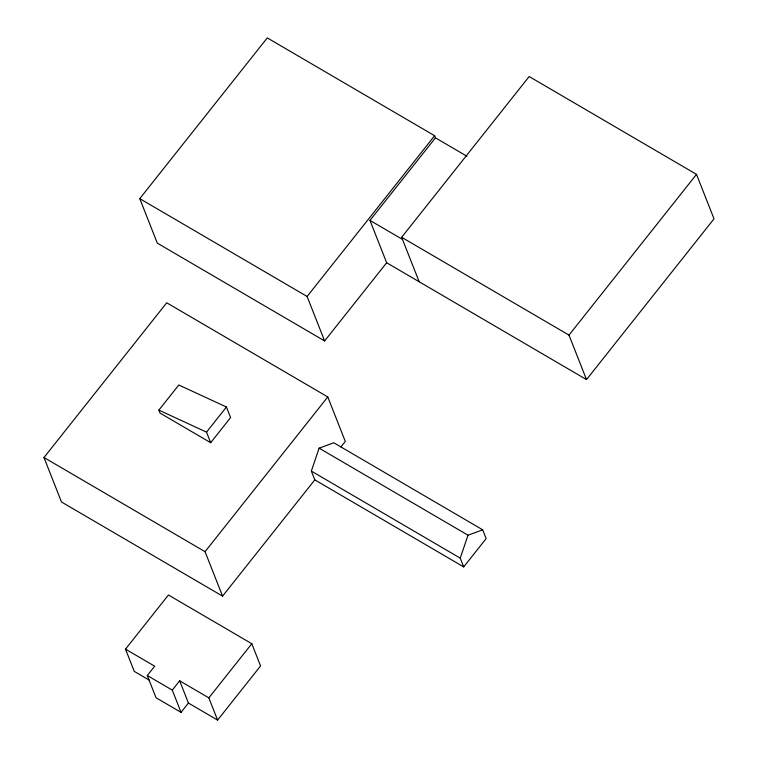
<?xml version="1.0" encoding="UTF-8"?>
<svg xmlns="http://www.w3.org/2000/svg" width="758" height="758" viewBox="0 0 758 758"><rect width="100%" height="100%" fill="white"/><g stroke="black" fill="none" stroke-linecap="round" stroke-linejoin="round"><path stroke-width="1.14" d="M311.349 471.088L319.118 448.158L333.804 442.776L482.694 529.823L486.153 538.597L463.697 566.908L314.807 479.861L311.349 471.088L460.239 558.134L463.697 566.908M460.239 558.134L468.018 535.205L482.694 529.823M435.452 137.842L369.97 220.398L386.656 262.751L324.623 340.948L157.285 243.119L139.775 198.643L267.28 37.9L434.618 135.729L435.452 137.842L466.956 156.262M314.807 479.861L222.568 596.148L61.493 501.985L43.983 457.519L166.713 302.793L327.778 396.946L345.297 441.421L340.911 446.945M158.877 410.116L178.803 384.998L226.443 407.008L230.603 417.563L210.677 442.691L160.052 413.091L158.877 410.116L206.517 432.136L210.677 442.691M324.623 340.948L307.113 296.473L434.618 135.729M206.517 432.136L226.443 407.008M419.174 281.758L401.655 237.292L529.169 76.539L696.507 174.368L714.017 218.835L586.512 379.587L386.656 262.751M149.345 680.201L134.251 671.37L125.496 649.142L168.447 594.992L251.798 643.713L260.553 665.95L217.603 720.1L188.429 703.045L179.674 680.807L172.284 690.121L181.039 712.359L188.429 703.045M222.568 596.148L205.048 551.682L327.778 396.946M181.039 712.359L156.034 697.748L147.279 675.511L154.67 666.197L125.496 649.142M217.603 720.1L208.848 697.862L251.798 643.713M586.512 379.587L568.993 335.112L696.507 174.368M401.655 237.292L568.993 335.112M369.97 220.398L402.489 239.405M139.775 198.643L307.113 296.473M319.118 448.158L468.018 535.205M43.983 457.519L205.048 551.682M179.674 680.807L208.848 697.862M147.279 675.511L172.284 690.121"/></g></svg>
